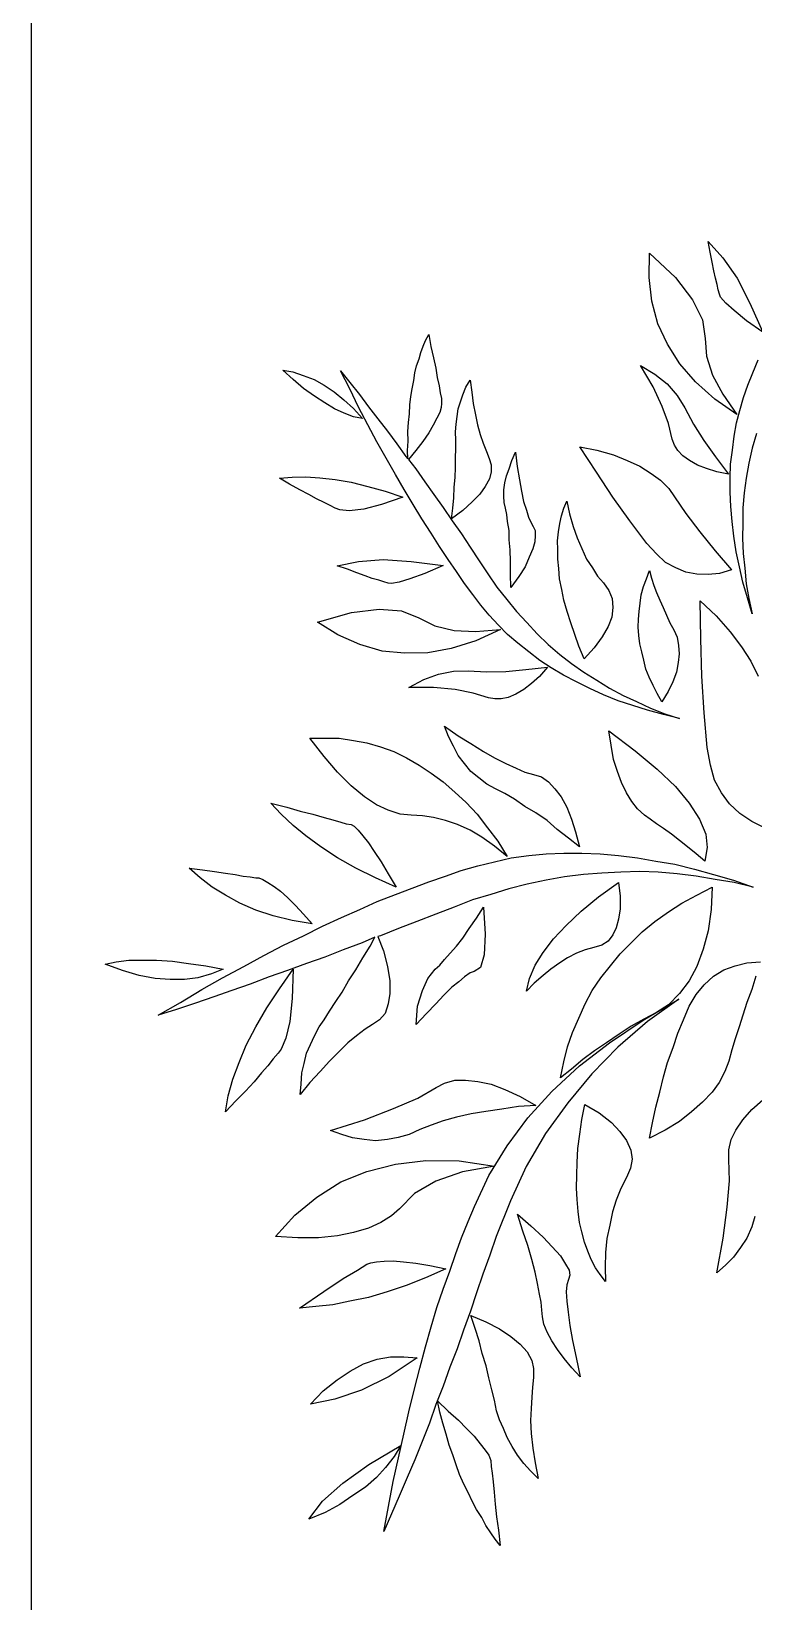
# Model space of a CAD drawing. Header units: millimetres. Extents: x 17 to 218440, y 21 to 53693.
# Drawn here: x 40707.7 to 40853.3, y 15418.3 to 15734.9 of the extents above; entities that cross this region are included whole.
import ezdxf

# ---------------------------------------------------------------- set-up
doc = ezdxf.new("R2010")
doc.units = ezdxf.units.MM
doc.header["$MEASUREMENT"] = 0
doc.layers.add('Plants', color=92, linetype='Continuous')

# ---------------------------------------------------------------- blocks, each defined once
blk = doc.blocks.new('1')
at = {"layer": 'Plants', "linetype": 'Continuous'}
for points in [[(3105.27, 15139.72), (3108.23, 15138.86), (3111.23, 15138.17), (3114.27, 15137.65), (3117.24, 15137.24), (3120.25, 15137.01), (3123.31, 15136.96), (3126.36, 15136.91), (3129.45, 15137.03), (3132.41, 15137.37), (3135.55, 15137.67), (3138.54, 15138.19), (3141.58, 15138.88), (3138.39, 15137.94), (3135.21, 15137.01), (3132.17, 15136.31), (3129.13, 15135.62), (3125.95, 15135.14), (3123, 15134.8), (3119.97, 15134.57), (3117.05, 15134.41), (3114.18, 15134.42), (3111.41, 15134.5), (3108.61, 15134.87), (3105.82, 15135.23), (3103.13, 15135.67), (3100.6, 15136.34), (3097.99, 15137.13), (3095.49, 15137.98), (3093.04, 15139.01), (3090.4, 15140.09)], [(3263.15, 15139.41), (3265.23, 15138.77), (3267.47, 15137.81), (3269.39, 15136.53), (3271.31, 15135.09), (3272.91, 15133.49), (3274.51, 15131.73), (3267.47, 15133.01), (3261.23, 15133.81), (3255.95, 15134.29), (3251.63, 15134.13), (3249.71, 15134.13), (3247.63, 15134.61), (3245.71, 15135.57), (3243.63, 15137.01), (3241.55, 15138.77), (3239.63, 15141.01)], [(3184.75, 15141.33), (3183.47, 15138.77), (3181.87, 15136.37), (3179.95, 15134.29), (3177.71, 15132.69), (3175.15, 15131.25), (3172.11, 15130.45), (3168.59, 15129.81), (3161.55, 15129.17), (3154.19, 15128.69), (3146.67, 15128.53), (3138.99, 15128.37), (3142.03, 15131.57), (3145.23, 15134.45), (3148.27, 15136.69), (3151.15, 15138.61), (3154.19, 15140.05)], [(3084.85, 15140.99), (3082.52, 15137.72), (3080.46, 15135.23), (3078.95, 15133.53), (3077.79, 15132.5), (3077.18, 15132.27), (3076.28, 15132.01), (3075.21, 15131.79), (3073.92, 15131.44), (3072.46, 15131.13), (3070.71, 15130.79), (3068.67, 15130.42), (3066.53, 15129.98), (3069.81, 15132.94), (3073.91, 15135.81), (3078.95, 15138.36), (3084.85, 15140.99)], [(3214.67, 15139.57), (3217.39, 15138.77), (3219.95, 15137.81), (3222.51, 15137.01), (3224.91, 15136.21), (3227.31, 15135.41), (3229.55, 15134.77), (3231.79, 15134.13), (3233.87, 15133.33), (3236.11, 15132.21), (3238.03, 15130.77), (3240.11, 15128.85), (3242.03, 15126.61), (3243.95, 15124.21), (3245.71, 15121.33), (3247.31, 15118.13), (3244.27, 15118.77), (3241.07, 15119.41), (3238.03, 15120.21), (3234.99, 15121.01), (3232.11, 15121.81), (3229.07, 15122.93), (3226.19, 15123.89), (3223.47, 15125.01), (3220.75, 15126.13), (3218.35, 15127.57), (3216.43, 15129.17), (3214.67, 15131.09), (3213.39, 15133.17), (3212.59, 15135.41), (3211.95, 15137.81), (3211.79, 15140.53)], [(3206.83, 15062.77), (3207.95, 15060.21), (3209.39, 15056.37), (3210.83, 15052.69), (3212.11, 15049.01), (3213.55, 15045.17), (3214.83, 15041.49), (3216.27, 15037.65), (3217.55, 15033.97), (3218.83, 15030.29), (3220.11, 15026.61), (3221.39, 15022.77), (3222.51, 15019.09), (3219.95, 15023.57), (3217.39, 15027.89), (3214.99, 15032.05), (3212.75, 15036.37), (3210.51, 15040.37), (3208.43, 15044.37), (3206.51, 15048.37), (3204.59, 15052.21), (3202.83, 15056.05), (3201.23, 15059.73), (3199.63, 15063.25), (3198.19, 15066.93), (3196.91, 15070.29), (3195.63, 15073.65), (3194.51, 15077.01), (3193.39, 15080.21), (3192.43, 15083.57), (3191.63, 15086.93), (3190.83, 15090.29), (3190.35, 15093.81), (3190.03, 15097.33), (3189.87, 15100.85), (3189.87, 15104.53), (3190.03, 15108.21), (3190.35, 15111.89), (3190.83, 15115.73), (3191.47, 15119.41), (3192.11, 15123.25), (3193.07, 15127.25), (3194.19, 15131.09), (3195.31, 15135.09), (3196.75, 15139.09), (3195.79, 15135.25), (3195.15, 15131.41), (3194.51, 15127.57), (3194.03, 15123.73), (3193.71, 15119.89), (3193.55, 15116.21), (3193.71, 15112.37), (3193.87, 15108.53), (3194.19, 15104.85), (3194.67, 15101.01), (3195.31, 15097.33), (3196.11, 15093.49), (3197.07, 15089.81), (3198.19, 15086.13), (3199.31, 15082.45), (3200.75, 15078.77), (3202.19, 15075.09), (3203.63, 15071.25), (3205.07, 15067.57), (3206.51, 15063.89), (3206.67, 15063.41), (3209.55, 15064.53), (3212.75, 15065.33), (3215.63, 15065.81), (3218.19, 15065.81), (3220.27, 15065.49), (3222.19, 15064.85), (3223.47, 15063.73), (3224.43, 15062.29), (3225.39, 15060.85), (3226.67, 15059.09), (3228.11, 15057.33), (3229.87, 15055.57), (3231.79, 15053.65), (3233.87, 15051.73), (3236.11, 15049.65), (3238.51, 15047.73), (3236.43, 15047.89), (3234.19, 15048.05), (3232.27, 15048.53), (3230.19, 15049.01), (3228.43, 15049.81), (3226.67, 15050.61), (3224.91, 15051.57), (3223.47, 15052.53), (3221.71, 15053.65), (3219.79, 15054.93), (3217.87, 15056.21), (3215.63, 15057.49), (3213.39, 15058.93), (3210.99, 15060.37), (3208.59, 15061.81), (3206.83, 15062.77)], [(3101.4, 15135.79), (3098.32, 15131.3), (3094.83, 15127.46), (3091.22, 15124.29), (3087.21, 15121.78), (3083.14, 15119.84), (3078.59, 15118.66), (3073.82, 15118.09), (3068.92, 15118.19), (3073.83, 15123.38), (3078.33, 15126.8), (3082.33, 15128.85), (3086.08, 15129.38), (3089.67, 15129.67), (3093.47, 15130.83), (3097.3, 15132.92), (3101.4, 15135.79)], [(3113.46, 15134.12), (3113, 15131.72), (3112.33, 15129.64), (3111.64, 15127.85), (3110.71, 15126.21), (3109.74, 15124.85), (3108.69, 15123.89), (3107.6, 15123.21), (3106.38, 15122.75), (3103.23, 15121.99), (3099.79, 15120.74), (3095.82, 15118.87), (3091.52, 15116.33), (3093.31, 15119.26), (3095.27, 15121.69), (3097.6, 15123.75), (3100.1, 15125.31), (3103.38, 15127.06), (3106.64, 15129.1), (3109.97, 15131.49), (3113.46, 15134.12)], [(3132.72, 15134.7), (3133.47, 15132.3), (3133.69, 15130.02), (3133.62, 15127.71), (3133.2, 15125.49), (3132.36, 15123.45), (3131.24, 15121.39), (3129.51, 15119.56), (3127.4, 15117.63), (3122.89, 15114.21), (3118.11, 15110.76), (3113.07, 15107.46), (3107.93, 15104.1), (3108.64, 15107.56), (3109.58, 15110.87), (3110.7, 15113.67), (3111.84, 15116.2), (3113.29, 15118.47), (3114.66, 15120.38), (3116.34, 15122.03), (3118.01, 15123.23), (3121.41, 15125.51), (3125.11, 15128.28), (3128.9, 15131.4), (3132.72, 15134.7)], [(3196.75, 15130.77), (3201.23, 15130.61), (3205.55, 15129.97), (3209.23, 15129.01), (3212.75, 15127.73), (3215.63, 15126.13), (3218.19, 15124.21), (3220.43, 15121.97), (3222.03, 15119.57), (3223.31, 15117.01), (3224.75, 15114.45), (3226.35, 15112.05), (3228.11, 15109.49), (3229.71, 15107.09), (3231.47, 15104.69), (3233.39, 15102.45), (3235.15, 15100.21), (3231.95, 15100.85), (3228.91, 15101.65), (3226.03, 15102.61), (3223.15, 15103.89), (3220.27, 15105.17), (3217.55, 15106.61), (3214.99, 15108.37), (3212.59, 15110.29), (3210.19, 15112.21), (3207.95, 15114.45), (3205.71, 15116.69), (3203.63, 15119.25), (3201.71, 15121.97), (3199.95, 15124.69), (3198.35, 15127.73), (3196.75, 15130.77)], [(3191.47, 15129.33), (3191.47, 15129.33), (3190.03, 15127.57), (3188.59, 15125.81), (3187.31, 15124.21), (3186.03, 15122.61), (3184.91, 15121.01), (3183.95, 15119.57), (3182.99, 15118.29), (3182.19, 15117.17), (3180.91, 15115.73), (3179.47, 15114.61), (3177.71, 15113.49), (3175.63, 15112.53), (3173.39, 15111.73), (3170.99, 15110.93), (3168.11, 15110.45), (3165.23, 15109.97), (3169.23, 15115.25), (3172.91, 15119.73), (3176.43, 15123.41), (3179.79, 15126.13), (3182.99, 15128.21), (3186.03, 15129.49), (3188.75, 15129.81), (3191.47, 15129.33)], [(3110.49, 15069.56), (3112.38, 15071.01), (3115.02, 15072.85), (3117.55, 15074.7), (3120.2, 15076.55), (3122.84, 15078.4), (3125.49, 15080.25), (3128.15, 15081.97), (3130.92, 15083.82), (3133.57, 15085.54), (3136.22, 15087.39), (3138.74, 15089.36), (3141.13, 15091.34), (3143.39, 15093.43), (3145.65, 15095.53), (3147.78, 15097.75), (3149.78, 15100.1), (3151.65, 15102.44), (3153.39, 15104.91), (3155, 15107.51), (3156.61, 15110.1), (3158.09, 15112.82), (3159.31, 15115.54), (3160.66, 15118.38), (3161.75, 15121.22), (3162.71, 15124.19), (3161.88, 15120.97), (3161.05, 15117.75), (3160.09, 15114.79), (3159.13, 15111.82), (3157.92, 15108.85), (3156.69, 15106.13), (3155.34, 15103.42), (3153.99, 15100.83), (3152.51, 15098.36), (3151.02, 15096.03), (3149.27, 15093.81), (3147.53, 15091.6), (3145.78, 15089.51), (3143.9, 15087.68), (3141.89, 15085.85), (3139.88, 15084.14), (3137.74, 15082.56), (3135.47, 15080.84), (3133.07, 15079.26), (3130.67, 15077.54), (3128.02, 15075.82), (3125.37, 15074.1), (3122.46, 15072.25), (3119.56, 15070.52), (3116.52, 15068.66), (3113.49, 15066.93), (3110.2, 15065.07), (3106.91, 15063.21), (3103.49, 15061.34), (3099.95, 15059.47), (3096.27, 15057.73), (3092.6, 15055.86), (3094.99, 15057.7), (3097.38, 15059.68), (3099.9, 15061.52), (3102.3, 15063.37), (3104.81, 15065.34), (3107.34, 15067.19), (3109.86, 15069.03), (3110.36, 15069.43), (3108.7, 15069.39), (3106.77, 15069.48), (3104.86, 15069.44), (3103.06, 15069.53), (3101.26, 15069.74), (3099.47, 15069.83), (3097.8, 15070.05), (3096.26, 15070.28), (3094.59, 15070.63), (3093.05, 15070.85), (3091.63, 15071.2), (3090.21, 15071.69), (3088.92, 15072.04), (3087.63, 15072.53), (3086.47, 15073.01), (3085.31, 15073.63), (3087.73, 15074.07), (3090.02, 15074.63), (3092.06, 15075.05), (3093.97, 15075.35), (3095.63, 15075.77), (3097.04, 15075.93), (3098.18, 15076.21), (3099.21, 15076.23), (3099.98, 15076.12), (3101.01, 15075.88), (3102.17, 15075.27), (3103.59, 15074.53), (3105.15, 15073.67), (3106.84, 15072.42), (3108.66, 15071.05), (3110.49, 15069.56)], [(3159.33, 15120.66), (3159.33, 15120.66), (3157.68, 15119.73), (3156.04, 15118.92), (3154.39, 15118.12), (3152.74, 15117.44), (3150.96, 15117.02), (3149.3, 15116.6), (3147.64, 15116.18), (3145.98, 15116.02), (3144.32, 15115.86), (3142.66, 15115.95), (3141.12, 15116.04), (3139.45, 15116.27), (3137.78, 15116.49), (3136.11, 15116.96), (3134.56, 15117.57), (3132.88, 15118.17), (3134.41, 15118.59), (3135.93, 15119.01), (3137.33, 15119.55), (3138.85, 15120.22), (3140.37, 15120.89), (3141.9, 15121.57), (3143.42, 15122.24), (3144.81, 15123.04), (3146.33, 15123.71), (3147.99, 15124), (3149.65, 15124.16), (3151.45, 15123.95), (3153.38, 15123.6), (3155.31, 15122.88), (3157.25, 15121.89), (3159.33, 15120.66)], [(3326.61, 15064.57), (3321.57, 15065.51), (3316.53, 15066.45), (3311.78, 15067.53), (3307.02, 15068.62), (3302.49, 15069.64), (3297.87, 15070.8), (3293.69, 15071.84), (3289.44, 15073.01), (3285.4, 15074.11), (3281.5, 15075.3), (3277.75, 15076.55), (3274.13, 15077.89), (3270.59, 15079.08), (3267.41, 15080.28), (3264.15, 15081.62), (3261.11, 15082.9), (3254.88, 15085.74), (3248.91, 15089.44), (3243.21, 15093.65), (3237.92, 15098.44), (3232.76, 15104.03), (3228.08, 15110.06), (3223.53, 15116.88), (3219.33, 15124.06), (3223.79, 15117.74), (3228.97, 15111.8), (3234.34, 15106.51), (3240.2, 15101.66), (3246.4, 15097.17), (3253.02, 15093.27), (3259.98, 15090.1), (3267.15, 15087.22), (3270.9, 15085.96), (3274.74, 15084.56), (3278.49, 15083.3), (3282.25, 15082.05), (3286.08, 15080.65), (3289.84, 15079.39), (3293.53, 15077.92), (3297.36, 15076.52), (3301.05, 15075.04), (3304.81, 15073.79), (3308.5, 15072.31), (3312.19, 15070.84), (3315.74, 15069.29), (3319.51, 15067.67), (3323.06, 15066.12), (3326.61, 15064.57)], [(3240.53, 15105.1), (3242.24, 15108.01), (3244.18, 15110.5), (3245.99, 15112.19), (3247.82, 15113.53), (3249.73, 15114.37), (3251.58, 15114.64), (3253.38, 15114.33), (3255.26, 15113.52), (3257.51, 15112.36), (3259.83, 15111.43), (3262.21, 15110.7), (3264.88, 15110.13), (3267.54, 15109.56), (3270.41, 15109.28), (3273.35, 15109.22), (3276.21, 15109.3), (3274.81, 15108.18), (3273.47, 15107.29), (3271.78, 15106.38), (3270.15, 15105.69), (3268.31, 15105.07), (3266.25, 15104.51), (3264.33, 15104.03), (3262.11, 15103.76), (3259.69, 15103.55), (3257.4, 15103.41), (3254.82, 15103.49), (3252.24, 15103.56), (3249.45, 15103.7), (3246.5, 15104.12), (3243.55, 15104.54), (3240.53, 15105.1)], [(3195.79, 15111.89), (3198.51, 15112.21), (3201.07, 15112.21), (3203.15, 15111.89), (3204.91, 15111.41), (3206.35, 15110.77), (3207.63, 15109.81), (3208.43, 15108.53), (3208.91, 15106.93), (3209.39, 15105.17), (3210.03, 15103.41), (3210.99, 15101.65), (3211.95, 15100.05), (3213.23, 15098.29), (3214.51, 15096.69), (3216.11, 15094.93), (3217.71, 15093.33), (3215.15, 15093.97), (3212.43, 15095.09), (3209.87, 15096.69), (3207.15, 15098.77), (3204.43, 15101.33), (3201.55, 15104.37), (3198.67, 15107.89), (3195.79, 15111.89)], [(3150.7, 15104.98), (3150.7, 15104.98), (3148.16, 15103.9), (3145.75, 15103.08), (3143.46, 15102.27), (3141.17, 15101.58), (3138.88, 15100.89), (3136.71, 15100.46), (3134.55, 15100.03), (3132.5, 15099.86), (3130.58, 15099.69), (3128.66, 15099.65), (3126.87, 15099.61), (3125.08, 15099.83), (3123.41, 15100.05), (3121.86, 15100.4), (3120.32, 15100.88), (3118.9, 15101.49), (3121.44, 15102.05), (3123.99, 15102.75), (3126.28, 15103.57), (3128.43, 15104.51), (3130.59, 15105.45), (3132.36, 15106.64), (3134, 15107.7), (3135.38, 15108.88), (3136.9, 15109.94), (3138.55, 15110.61), (3140.33, 15110.78), (3142.26, 15110.56), (3144.2, 15109.84), (3146.27, 15108.6), (3148.48, 15106.98), (3150.7, 15104.98)], [(3188.59, 15104.05), (3188.59, 15104.05), (3186.83, 15101.81), (3185.07, 15099.57), (3183.31, 15097.49), (3181.71, 15095.25), (3180.43, 15093.01), (3178.99, 15090.93), (3177.87, 15089.01), (3176.91, 15087.09), (3175.95, 15085.33), (3174.67, 15083.73), (3173.39, 15082.13), (3171.79, 15080.85), (3170.19, 15079.57), (3168.27, 15078.61), (3166.35, 15077.65), (3164.27, 15076.85), (3166.19, 15079.57), (3167.79, 15082.13), (3169.39, 15084.69), (3170.67, 15086.93), (3171.79, 15089.17), (3172.75, 15091.25), (3173.55, 15093.01), (3174.03, 15094.77), (3174.51, 15096.37), (3175.47, 15097.81), (3176.91, 15099.09), (3178.51, 15100.37), (3180.59, 15101.49), (3182.99, 15102.45), (3185.55, 15103.25), (3188.59, 15104.05)], [(3262.66, 15091.53), (3265.02, 15094.24), (3267.32, 15096.74), (3269.27, 15098.51), (3271.09, 15100.21), (3272.71, 15101.25), (3273.98, 15101.93), (3274.97, 15102.1), (3275.84, 15101.84), (3276.92, 15101.51), (3278.29, 15101.34), (3280.22, 15101.46), (3282.43, 15101.73), (3285.14, 15102.1), (3288.13, 15102.61), (3291.55, 15103.34), (3295.46, 15104.17), (3293.65, 15102.47), (3291.75, 15100.92), (3289.93, 15099.58), (3288.17, 15098.46), (3286.48, 15097.55), (3284.85, 15096.86), (3283.35, 15096.61), (3282, 15096.43), (3280.43, 15096.31), (3278.79, 15095.98), (3276.65, 15095.56), (3274.38, 15095.07), (3271.82, 15094.43), (3268.98, 15093.64), (3266.07, 15092.63), (3262.66, 15091.53)], [(3152.39, 15097.59), (3154.22, 15095.97), (3155.66, 15094.33), (3156.85, 15092.82), (3157.78, 15091.18), (3158.45, 15089.66), (3158.74, 15088.25), (3158.77, 15086.97), (3158.54, 15085.69), (3157.58, 15082.6), (3156.89, 15079), (3156.47, 15074.63), (3156.45, 15069.64), (3154.85, 15072.68), (3153.76, 15075.6), (3153.18, 15078.66), (3153.12, 15081.6), (3153.3, 15085.32), (3153.21, 15089.16), (3152.87, 15093.25), (3152.39, 15097.59)], [(3283.11, 15082.14), (3284.38, 15085.18), (3285.81, 15087.94), (3287.32, 15090.2), (3288.85, 15092.1), (3290.45, 15093.51), (3292.15, 15094.41), (3293.78, 15094.74), (3295.57, 15094.79), (3297.51, 15094.56), (3299.59, 15094.4), (3301.81, 15094.32), (3304.25, 15094.17), (3306.9, 15094.31), (3309.82, 15094.61), (3312.81, 15095.12), (3315.95, 15095.71), (3314.42, 15094.16), (3312.95, 15092.83), (3311.27, 15091.57), (3309.51, 15090.45), (3307.67, 15089.47), (3305.9, 15088.7), (3304.13, 15087.94), (3302.29, 15087.32), (3300.15, 15086.9), (3298.09, 15086.34), (3295.68, 15085.78), (3293.26, 15085.21), (3290.77, 15084.43), (3288.21, 15083.78), (3285.73, 15083), (3283.11, 15082.14)], [(3136.29, 15090.21), (3136.29, 15090.21), (3133.6, 15090.15), (3131.04, 15090.1), (3128.74, 15090.05), (3126.7, 15089.88), (3124.78, 15089.83), (3122.99, 15089.54), (3121.59, 15089.38), (3120.31, 15089.1), (3119.17, 15088.82), (3117.89, 15088.79), (3116.61, 15088.76), (3115.19, 15088.99), (3113.78, 15089.34), (3112.36, 15089.83), (3110.68, 15090.43), (3109, 15091.16), (3111.94, 15091.48), (3114.62, 15091.92), (3116.91, 15092.36), (3118.95, 15092.78), (3120.73, 15093.33), (3122.13, 15093.75), (3123.27, 15094.28), (3124.03, 15094.68), (3124.79, 15095.08), (3125.82, 15095.11), (3127.1, 15095.01), (3128.52, 15094.65), (3130.2, 15093.92), (3132.13, 15093.06), (3134.08, 15091.83), (3136.29, 15090.21)], [(3240.73, 15095.23), (3240.73, 15095.23), (3240.97, 15091.73), (3241.49, 15088.38), (3241.94, 15085.17), (3242.45, 15082.18), (3243.1, 15079.26), (3243.82, 15076.56), (3244.74, 15074.15), (3245.59, 15071.88), (3246.58, 15069.69), (3247.21, 15067.49), (3247.63, 15065.35), (3247.84, 15062.92), (3247.62, 15060.63), (3247.25, 15058.26), (3246.59, 15056.09), (3245.8, 15053.85), (3243.61, 15060.66), (3241.37, 15066.54), (3239.3, 15071.42), (3237.13, 15075.16), (3236.22, 15076.85), (3235.66, 15078.91), (3235.61, 15081.06), (3235.89, 15083.57), (3236.47, 15086.24), (3237.54, 15088.98), (3238.95, 15092.1), (3240.73, 15095.23)], [(3190.51, 15089.49), (3190.51, 15089.49), (3188.43, 15086.93), (3186.67, 15084.37), (3185.23, 15081.97), (3184.11, 15079.41), (3183.31, 15077.01), (3182.67, 15074.61), (3182.35, 15072.37), (3182.19, 15070.13), (3182.03, 15067.89), (3181.23, 15065.49), (3180.11, 15063.09), (3178.51, 15060.69), (3176.27, 15057.97), (3173.55, 15055.25), (3170.35, 15052.53), (3166.67, 15049.65), (3166.67, 15052.69), (3166.67, 15055.57), (3167.15, 15058.45), (3167.63, 15061.17), (3168.43, 15063.89), (3169.39, 15066.61), (3170.67, 15069.17), (3172.11, 15071.73), (3173.71, 15074.13), (3175.47, 15076.53), (3177.55, 15078.93), (3179.63, 15081.17), (3182.03, 15083.41), (3184.75, 15085.49), (3187.47, 15087.57), (3190.51, 15089.49)], [(3122.46, 15078.26), (3120.28, 15078.47), (3118.23, 15078.68), (3116.05, 15078.77), (3114.13, 15078.98), (3112.08, 15079.07), (3110.16, 15079.02), (3108.36, 15079.11), (3106.57, 15079.08), (3104.91, 15079.04), (3103.37, 15079.14), (3101.83, 15079.36), (3100.29, 15079.58), (3098.87, 15080.06), (3097.45, 15080.55), (3095.9, 15081.15), (3094.47, 15082.02), (3096.9, 15082.33), (3099.2, 15082.63), (3101.49, 15083.06), (3103.53, 15083.49), (3105.44, 15084.04), (3107.22, 15084.59), (3108.87, 15085.27), (3110.27, 15085.81), (3111.54, 15086.22), (3112.95, 15086.25), (3114.36, 15085.9), (3115.92, 15085.04), (3117.48, 15083.92), (3119.05, 15082.41), (3120.75, 15080.53), (3122.46, 15078.26)], [(3144.79, 15088.08), (3147.07, 15083.14), (3148.58, 15078.18), (3149.45, 15073.46), (3149.55, 15068.73), (3149.14, 15064.24), (3147.82, 15059.73), (3145.87, 15055.33), (3143.27, 15051.18), (3141.33, 15058.05), (3140.7, 15063.67), (3140.99, 15068.16), (3142.45, 15071.65), (3144.04, 15074.88), (3144.99, 15078.74), (3145.15, 15083.1), (3144.79, 15088.08)], [(3252.98, 15086.9), (3254.09, 15080.42), (3256.03, 15075.1), (3258.5, 15070.8), (3261.59, 15067.74), (3263, 15066.13), (3264.35, 15063.95), (3265.49, 15061.47), (3266.36, 15058.49), (3267.02, 15055.22), (3267.41, 15051.43), (3267.45, 15047.28), (3267.14, 15042.76), (3262.89, 15046.66), (3259.26, 15051.07), (3256.12, 15055.92), (3254.04, 15061.16), (3252.6, 15066.92), (3251.86, 15073.06), (3251.89, 15079.78), (3252.98, 15086.9)], [(3300.33, 15075.38), (3302.41, 15077.59), (3304.22, 15079.64), (3305.89, 15081.26), (3307.42, 15082.8), (3308.97, 15083.99), (3310.23, 15085.03), (3311.28, 15085.77), (3312.34, 15086.16), (3313.56, 15086.26), (3314.91, 15086.44), (3316.63, 15086.63), (3318.7, 15086.83), (3321.12, 15087.04), (3323.69, 15087.33), (3326.4, 15087.69), (3329.47, 15088.06), (3328.21, 15087.02), (3326.88, 15086.13), (3325.4, 15085.16), (3323.85, 15084.33), (3322.23, 15083.28), (3320.68, 15082.45), (3318.77, 15081.61), (3317.07, 15080.71), (3315.16, 15079.87), (3313.18, 15079.17), (3311.19, 15078.47), (3309.21, 15077.77), (3307.01, 15077.14), (3304.81, 15076.51), (3302.6, 15075.87), (3300.33, 15075.38)], [(3200.75, 15084.69), (3206.19, 15085.01), (3210.35, 15084.85), (3212.91, 15084.05), (3213.71, 15082.77), (3214.03, 15081.97), (3214.83, 15080.85), (3215.79, 15079.73), (3216.91, 15078.29), (3218.51, 15076.69), (3220.27, 15075.09), (3222.19, 15073.17), (3224.43, 15071.09), (3220.75, 15071.41), (3217.55, 15072.37), (3215.15, 15073.49), (3213.23, 15074.93), (3212.43, 15075.89), (3211.31, 15076.85), (3210.03, 15077.97), (3208.59, 15079.25), (3206.99, 15080.53), (3205.07, 15081.81), (3202.99, 15083.25), (3200.75, 15084.69)], [(3131.85, 15076.54), (3133.46, 15072.86), (3134.55, 15069.81), (3135.24, 15067.65), (3135.53, 15066.12), (3135.41, 15065.48), (3135.17, 15064.58), (3134.81, 15063.55), (3134.46, 15062.26), (3133.97, 15060.84), (3133.37, 15059.16), (3132.64, 15057.23), (3131.92, 15055.16), (3131.06, 15059.5), (3130.69, 15064.48), (3131.09, 15070.12), (3131.85, 15076.54)], [(3273.65, 15077.09), (3273.65, 15077.09), (3275.48, 15072.98), (3277.02, 15069.09), (3278.34, 15065.26), (3279.45, 15061.5), (3280.19, 15057.72), (3280.93, 15054.31), (3281.31, 15050.88), (3281.61, 15047.6), (3278.26, 15052.52), (3275.65, 15056.38), (3273.92, 15059.27), (3272.73, 15061.17), (3272.49, 15061.95), (3272.24, 15063.09), (3272.13, 15064.66), (3272.08, 15066.45), (3272.24, 15068.53), (3272.53, 15071.04), (3273.02, 15073.85), (3273.65, 15077.09)], [(3291.63, 15071.28), (3291.63, 15071.28), (3295.37, 15065.65), (3298.17, 15060.08), (3299.96, 15054.68), (3300.95, 15049.77), (3298.31, 15052.35), (3296.08, 15055.15), (3294.29, 15057.82), (3292.86, 15060.5), (3291.92, 15063.27), (3291.42, 15065.9), (3291.42, 15068.62), (3291.63, 15071.28)], [(3118.06, 15068.44), (3119.56, 15064.12), (3120.54, 15060.55), (3120.86, 15057.62), (3120.64, 15055.69), (3120.28, 15054.79), (3119.79, 15053.75), (3119.17, 15052.59), (3118.43, 15051.03), (3117.57, 15049.48), (3116.59, 15047.67), (3115.48, 15045.59), (3114.24, 15043.52), (3114.06, 15046.08), (3114, 15048.89), (3114.2, 15051.71), (3114.51, 15054.79), (3115.09, 15058), (3115.91, 15061.35), (3116.86, 15064.83), (3118.06, 15068.44)], [(3196.75, 15067.09), (3196.75, 15067.09), (3194.83, 15062.93), (3192.91, 15058.93), (3190.83, 15055.25), (3188.59, 15051.89), (3186.35, 15048.85), (3184.27, 15046.29), (3182.03, 15043.89), (3179.79, 15041.81), (3180.59, 15045.01), (3181.39, 15047.73), (3182.03, 15050.29), (3182.67, 15052.53), (3183.15, 15054.29), (3183.63, 15055.89), (3183.95, 15057.01), (3184.11, 15057.97), (3184.43, 15058.61), (3185.23, 15059.41), (3186.35, 15060.37), (3187.79, 15061.49), (3189.55, 15062.61), (3191.63, 15064.05), (3194.03, 15065.49), (3196.75, 15067.09)], [(3309.33, 15068.04), (3311.52, 15066.67), (3313.71, 15064.94), (3315.76, 15063.13), (3317.69, 15060.89), (3319.4, 15058.36), (3321.19, 15055.69), (3322.78, 15052.73), (3324.15, 15049.47), (3320.5, 15052.24), (3316.88, 15056.29), (3313.16, 15061.56), (3309.33, 15068.04), (3309.33, 15068.04)], [(3092.46, 15044.21), (3092.8, 15046.26), (3093.53, 15048.33), (3094.38, 15050.52), (3095.48, 15052.59), (3096.85, 15054.54), (3098.47, 15056.5), (3100.22, 15058.46), (3102.23, 15060.29), (3101.89, 15058.49), (3101.16, 15056.56), (3100.31, 15054.62), (3099.07, 15052.67), (3097.7, 15050.59), (3096.21, 15048.38), (3094.34, 15046.3), (3092.46, 15044.21)], [(3204.11, 15050.13), (3204.11, 15050.13), (3203.47, 15046.13), (3202.51, 15042.29), (3201.39, 15038.77), (3199.95, 15035.57), (3198.35, 15032.69), (3196.75, 15029.97), (3194.83, 15027.57), (3192.91, 15025.33), (3193.23, 15028.05), (3193.55, 15030.45), (3193.87, 15032.69), (3194.19, 15034.61), (3194.51, 15036.21), (3194.67, 15037.65), (3194.83, 15038.77), (3194.83, 15039.41), (3195.15, 15040.21), (3195.79, 15041.17), (3196.59, 15042.45), (3197.55, 15043.73), (3198.83, 15045.17), (3200.43, 15046.77), (3202.19, 15048.37), (3204.11, 15050.13)], [(3213.23, 15046.29), (3219.15, 15046.13), (3223.79, 15045.65), (3227.15, 15044.85), (3229.39, 15043.89), (3230.19, 15043.25), (3231.31, 15042.29), (3232.75, 15041.17), (3234.19, 15039.89), (3235.95, 15038.45), (3237.87, 15036.69), (3239.79, 15034.77), (3242.03, 15032.69), (3238.83, 15033.17), (3235.47, 15034.13), (3232.11, 15035.41), (3228.59, 15036.85), (3224.91, 15038.77), (3221.07, 15041.01), (3217.23, 15043.57), (3213.23, 15046.29)], [(3213.23, 15032.21), (3214.19, 15029.81), (3214.99, 15027.09), (3215.31, 15024.37), (3215.31, 15021.49), (3215.15, 15018.45), (3214.51, 15015.25), (3213.55, 15011.89), (3212.27, 15008.37), (3211.79, 15010.61), (3211.47, 15013.17), (3211.47, 15015.89), (3211.47, 15018.77), (3211.63, 15021.97), (3212.11, 15025.17), (3212.59, 15028.69), (3213.23, 15032.21)]]:
    blk.add_lwpolyline(points, dxfattribs=at)

msp = doc.modelspace()

# ---------------------------------------------------------------- linework, layer by layer
msp.add_lwpolyline([(41007.71, 18338.99), (41007.71, 7776.37), (40707.71, 7776.37), (40707.71, 18338.99)], close=True)

# ---------------------------------------------------------------- block references
at = {"rotation": 270}
msp.add_blockref('1', (25714.19, 18759.1), dxfattribs=at)

doc.saveas('drawing.dxf')
